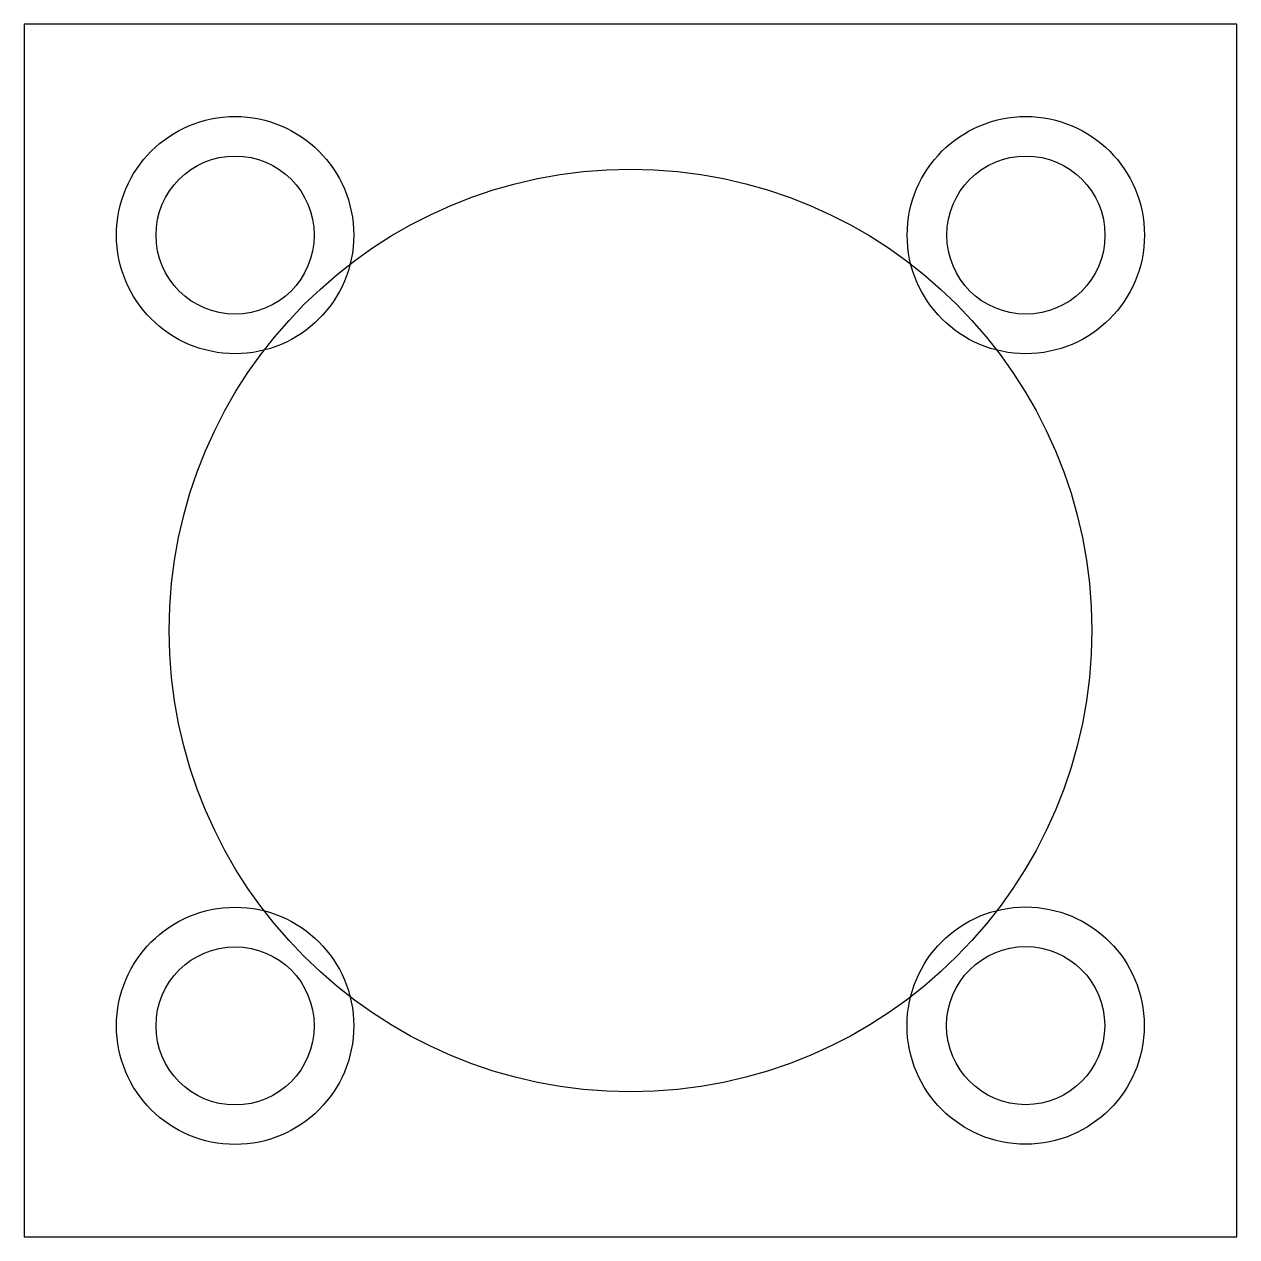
# Model space of a CAD drawing. Header units: millimetres. Extents: x 110.5 to 133.5, y 18.5 to 41.5.
import ezdxf

# ---------------------------------------------------------------- set-up
doc = ezdxf.new("R2010")
doc.units = ezdxf.units.MM
doc.layers.get('0').update_dxf_attribs({"linetype": 'CONTINUOUS'})

msp = doc.modelspace()

# ---------------------------------------------------------------- linework, layer by layer
msp.add_lwpolyline([(133.457, 18.491), (133.457, 41.491), (110.457, 41.491), (110.457, 18.491)], close=True)
for centre, radius in [((114.457, 37.491), 2.25), ((129.457, 37.491), 2.25), ((114.457, 37.491), 1.5), ((129.457, 37.491), 1.5), ((121.957, 29.991), 8.75), ((114.457, 22.491), 2.25), ((129.453, 22.496), 2.25), ((114.457, 22.491), 1.5), ((129.453, 22.496), 1.5)]:
    msp.add_circle(centre, radius)

doc.saveas('drawing.dxf')
